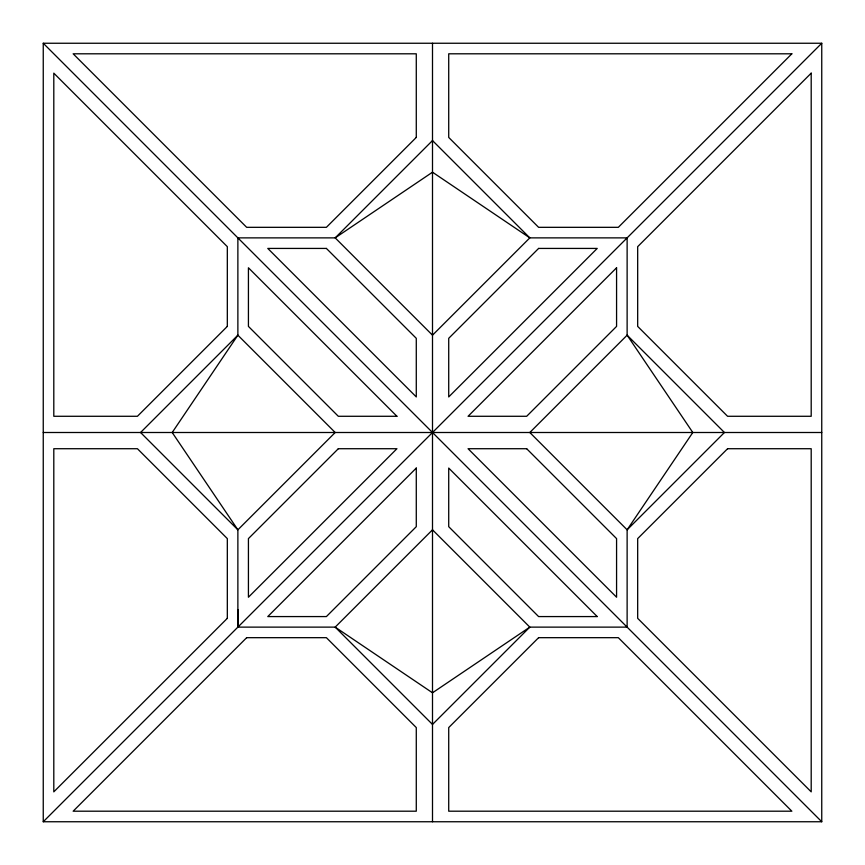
<?xml version="1.0" encoding="UTF-8"?>
<svg xmlns="http://www.w3.org/2000/svg" width="865" height="865" viewBox="0 0 865 865"><rect width="100%" height="100%" fill="white"/><g stroke="black" fill="none" stroke-linecap="round" stroke-linejoin="round"><path stroke-width="1.3" d="M237.875 627.125L237.875 529.812L172.2 432.5L237.875 335.188L237.875 237.875L335.188 237.875L432.5 172.2L529.812 237.875L627.125 237.875L627.125 335.188L692.8 432.5L627.125 529.812L627.125 627.125L529.812 627.125L432.5 692.8L335.188 627.125L237.875 627.125L238.264 609.566M43.25 821.75L821.75 43.25L43.25 43.25L43.25 821.75L821.75 821.75L821.75 43.25M43.25 432.5L821.75 432.5M43.25 43.25L821.75 821.75M432.5 43.25L432.5 821.75M227.322 326.397L137.427 416.281L53.803 416.281L53.803 73.157L227.322 246.666L227.322 326.397M416.281 137.427L326.397 227.322L246.666 227.322L73.157 53.803L416.281 53.803L416.281 137.427M237.875 335.188L140.562 432.5L237.875 529.812L335.188 432.5L237.875 335.188M432.5 140.562L335.188 237.875L432.5 335.188L529.812 237.875L432.5 140.562M338.323 448.719L248.428 538.603L248.428 597.218L396.927 448.719L338.323 448.719M538.603 248.428L448.719 338.323L448.719 396.927L597.218 248.428L538.603 248.428M227.322 618.334L53.803 791.843L53.803 448.719L137.427 448.719L227.322 538.603L227.322 618.334M791.843 53.803L618.334 227.322L538.603 227.322L448.719 137.427L448.719 53.803L791.843 53.803M246.666 637.678L73.157 811.197L416.281 811.197L416.281 727.573L326.397 637.678L246.666 637.678M416.281 468.073L267.782 616.572L326.397 616.572L416.281 526.677L416.281 468.073M616.572 267.782L468.073 416.281L526.677 416.281L616.572 326.397L616.572 267.782M811.197 73.157L637.678 246.666L637.678 326.397L727.573 416.281L811.197 416.281L811.197 73.157M432.5 529.812L335.188 627.125L432.5 724.438L529.812 627.125L432.5 529.812M627.125 335.188L529.812 432.5L627.125 529.812L724.438 432.5L627.125 335.188M538.603 637.678L448.719 727.573L448.719 811.197L791.843 811.197L618.334 637.678L538.603 637.678M727.573 448.719L637.678 538.603L637.678 618.334L811.197 791.843L811.197 448.719L727.573 448.719M326.397 248.428L267.782 248.428L416.281 396.927L416.281 338.323L326.397 248.428M396.927 416.281L338.323 416.281L248.428 326.397L248.428 267.782L396.927 416.281M526.677 448.719L468.073 448.719L616.572 597.218L616.572 538.603L526.677 448.719M597.218 616.572L538.603 616.572L448.719 526.677L448.719 468.073L597.218 616.572"/></g></svg>
